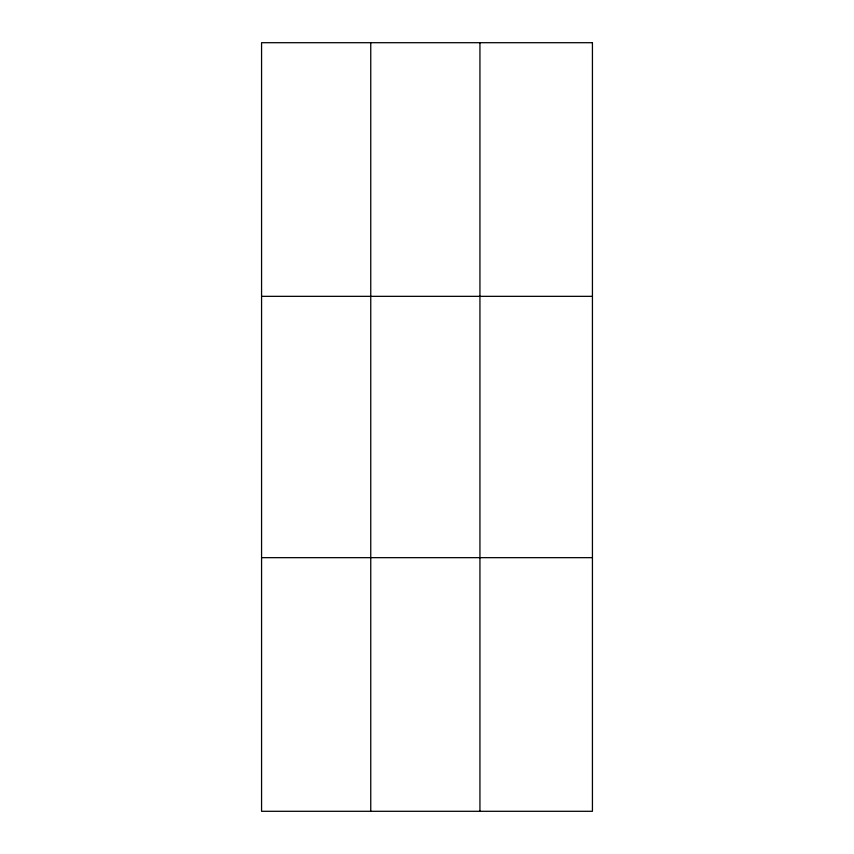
<?xml version="1.0" encoding="UTF-8"?>
<svg xmlns="http://www.w3.org/2000/svg" width="854" height="854" viewBox="0 0 854 854"><rect width="100%" height="100%" fill="white"/><g stroke="black" fill="none" stroke-linecap="round" stroke-linejoin="round"><path stroke-width="1.28" d="M370.753 42.7L370.753 811.3M479.937 42.7L479.937 811.3M261.57 296.338L592.43 296.338M261.57 557.662L592.43 557.662M592.43 42.7L592.43 811.3L261.57 811.3L261.57 42.7L592.43 42.7"/></g></svg>
